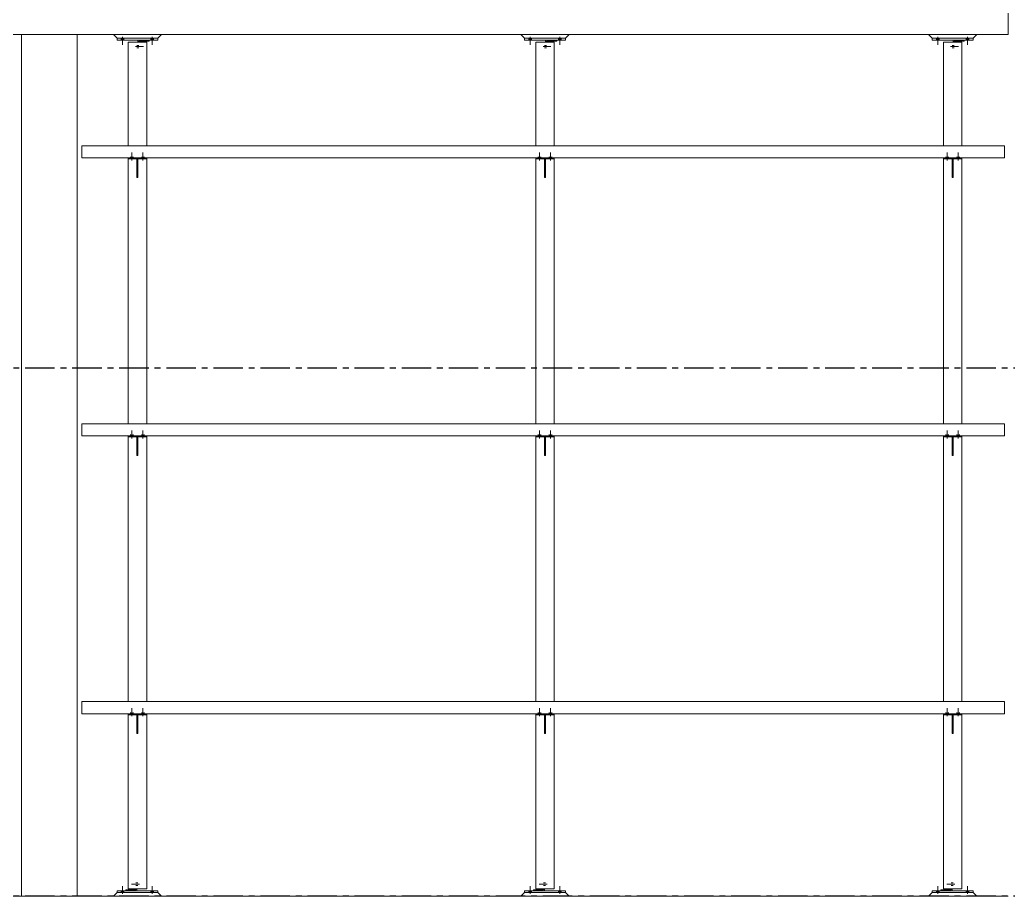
# Model space of a CAD drawing. Header units: millimetres. Extents: x 3774 to 718460, y -768339 to 192544.
# Drawn here: x 414314 to 419649, y -637927 to -633197 of the extents above; entities that cross this region are included whole.
import ezdxf

# ---------------------------------------------------------------- set-up
doc = ezdxf.new("R2010")
doc.units = ezdxf.units.MM
for name, pattern in [('CENTER', [50.8, 31.75, -6.35, 6.35, -6.35]), ('XKITLINE00', [0]), ('XKITLINE02', [4, 2, -2])]:
    doc.linetypes.add(name, pattern=pattern)
doc.layers.add('Bolt', color=7, linetype='Continuous', lineweight=0)
doc.layers.add('Part', color=7, linetype='Continuous', lineweight=0)

# ---------------------------------------------------------------- blocks, each defined once
blk = doc.blocks.new('*A6193501')
at = {"layer": 'Part', "color": 7, "linetype": 'XKITLINE00', "lineweight": 0}
blk.add_line((2179.569525, -87.253462), (2328.969438, -87.253462), dxfattribs=at)
blk = doc.blocks.new('*A6373519')
at = {"layer": 'Part', "color": 7, "linetype": 'XKITLINE00', "lineweight": 0}
blk.add_line((2328.969518, -124.453462), (2179.563596, -124.453462), dxfattribs=at)
blk = doc.blocks.new('*A13324214')
at = {"layer": 'Part', "color": 7, "linetype": 'XKITLINE00', "lineweight": 0}
for p, q in [((2326.969603, -87.573462), (2326.169603, -87.573462)), ((2326.169603, -92.053462), (2326.169603, -87.573462)), ((2326.969603, -92.053462), (2326.969603, -87.573462)), ((2326.169603, -104.053462), (2326.169603, -92.621462)), ((2326.969603, -104.053462), (2326.969603, -92.621462)), ((2326.169603, -116.053462), (2326.169603, -104.621462)), ((2326.969603, -116.053462), (2326.969603, -104.621462)), ((2326.169603, -124.133462), (2326.169603, -116.621462)), ((2326.969603, -124.133462), (2326.969603, -116.621462)), ((2326.169603, -124.133462), (2326.969603, -124.133462))]:
    blk.add_line(p, q, dxfattribs=at)
blk = doc.blocks.new('*A13334215')
at = {"layer": 'Part', "color": 7, "linetype": 'XKITLINE00', "lineweight": 0}
for p, q in [((2309.369603, -87.573462), (2308.569603, -87.573462)), ((2308.569603, -92.053462), (2308.569603, -87.573462)), ((2309.369603, -92.053462), (2309.369603, -87.573462)), ((2308.569603, -104.053462), (2308.569603, -92.621462)), ((2309.369603, -104.053462), (2309.369603, -92.621462)), ((2308.569603, -116.053462), (2308.569603, -104.621462)), ((2309.369603, -116.053462), (2309.369603, -104.621462)), ((2308.569603, -124.133462), (2308.569603, -116.621462)), ((2309.369603, -124.133462), (2309.369603, -116.621462)), ((2308.569603, -124.133462), (2309.369603, -124.133462))]:
    blk.add_line(p, q, dxfattribs=at)
blk = doc.blocks.new('*A13394221')
at = {"layer": 'Part', "color": 7, "linetype": 'XKITLINE00', "lineweight": 0}
for p, q in [((2286.369525, -82.453462), (2286.369525, -65.253462)), ((2288.769525, -82.453462), (2288.769525, -65.253462)), ((2286.369525, -124.453462), (2286.369525, -87.253462)), ((2288.769525, -124.453462), (2288.769525, -87.253462))]:
    blk.add_line(p, q, dxfattribs=at)
blk = doc.blocks.new('*A13404222')
at = {"layer": 'Part', "color": 7, "linetype": 'XKITLINE00', "lineweight": 0}
for p, q in [((2291.769603, -87.573462), (2290.969603, -87.573462)), ((2290.969603, -92.053462), (2290.969603, -87.573462)), ((2291.769603, -92.053462), (2291.769603, -87.573462)), ((2290.969603, -104.053462), (2290.969603, -92.621462)), ((2291.769603, -104.053462), (2291.769603, -92.621462)), ((2290.969603, -116.053462), (2290.969603, -104.621462)), ((2291.769603, -116.053462), (2291.769603, -104.621462)), ((2290.969603, -124.133462), (2290.969603, -116.621462)), ((2291.769603, -124.133462), (2291.769603, -116.621462)), ((2290.969603, -124.133462), (2291.769603, -124.133462))]:
    blk.add_line(p, q, dxfattribs=at)
blk = doc.blocks.new('*A13484230')
at = {"layer": 'Part', "color": 7, "linetype": 'XKITLINE00', "lineweight": 0}
for p, q in [((2291.305603, -124.173462), (2290.865603, -124.173462)), ((2290.865603, -124.173462), (2290.865603, -124.213462)), ((2291.305603, -124.133462), (2291.305603, -124.173462)), ((2291.345603, -124.213462), (2291.345603, -124.133462))]:
    blk.add_line(p, q, dxfattribs=at)
blk = doc.blocks.new('*A13494231')
at = {"layer": 'Part', "color": 7, "linetype": 'XKITLINE00', "lineweight": 0}
for p, q in [((2290.329603, -124.453462), (2290.489603, -124.293462)), ((2290.489603, -124.293462), (2292.249603, -124.293462)), ((2292.249603, -124.293462), (2292.409603, -124.453462))]:
    blk.add_line(p, q, dxfattribs=at)
blk = doc.blocks.new('*A13504232')
at = {"layer": 'Part', "color": 7, "linetype": 'XKITLINE00', "lineweight": 0}
for p, q in [((2292.249603, -124.213462), (2290.489603, -124.213462)), ((2290.489603, -124.213462), (2290.489603, -124.293462)), ((2292.249603, -124.293462), (2290.489603, -124.293462)), ((2292.249603, -124.213462), (2292.249603, -124.293462))]:
    blk.add_line(p, q, dxfattribs=at)
blk = doc.blocks.new('*A13634245')
at = {"layer": 'Part', "color": 7, "linetype": 'XKITLINE00', "lineweight": 0}
for p, q in [((2290.969603, -116.573462), (2290.969603, -116.621462)), ((2290.969603, -116.621462), (2291.769603, -116.621462)), ((2291.769603, -116.621462), (2291.769603, -116.573462))]:
    blk.add_line(p, q, dxfattribs=at)
blk = doc.blocks.new('*A13644246')
at = {"layer": 'Part', "color": 7, "linetype": 'XKITLINE00', "lineweight": 0}
for p, q in [((2291.345603, -117.421462), (2291.345603, -116.621462)), ((2291.345603, -116.621462), (2291.393603, -116.621462)), ((2291.345603, -116.861462), (2291.393603, -116.861462)), ((2291.393603, -117.421462), (2291.393603, -116.621462)), ((2291.345603, -117.421462), (2291.393603, -117.421462))]:
    blk.add_line(p, q, dxfattribs=at)
blk = doc.blocks.new('*A13674249')
at = {"layer": 'Bolt', "color": 7, "linetype": 'XKITLINE02', "lineweight": 0}
for p, q in [((2326.482243, -87.773462), (2326.825603, -87.773462)), ((2326.545603, -87.717462), (2326.593603, -87.717462)), ((2326.545603, -87.829462), (2326.593603, -87.829462)), ((2326.593603, -87.717462), (2326.633603, -87.717462)), ((2326.593603, -87.829462), (2326.633603, -87.829462))]:
    blk.add_line(p, q, dxfattribs=at)
blk = doc.blocks.new('*A13684250')
at = {"layer": 'Bolt', "color": 7, "linetype": 'XKITLINE02', "lineweight": 0}
for p, q in [((2308.882243, -87.773462), (2309.225603, -87.773462)), ((2308.945603, -87.717462), (2308.993603, -87.717462)), ((2308.945603, -87.829462), (2308.993603, -87.829462)), ((2308.993603, -87.717462), (2309.033603, -87.717462)), ((2308.993603, -87.829462), (2309.033603, -87.829462))]:
    blk.add_line(p, q, dxfattribs=at)
blk = doc.blocks.new('*A13714253')
at = {"layer": 'Bolt', "color": 7, "linetype": 'XKITLINE02', "lineweight": 0}
for p, q in [((2291.282243, -87.773462), (2291.625603, -87.773462)), ((2291.345603, -87.717462), (2291.393603, -87.717462)), ((2291.345603, -87.829462), (2291.393603, -87.829462)), ((2291.393603, -87.717462), (2291.433603, -87.717462)), ((2291.393603, -87.829462), (2291.433603, -87.829462))]:
    blk.add_line(p, q, dxfattribs=at)
blk = doc.blocks.new('*A13764258')
at = {"layer": 'Bolt'}
for points in [[(2290.786, -124.213), (2290.786, -124.293), (2290.674, -124.293), (2290.674, -124.213)], [(2292.066, -124.213), (2292.066, -124.293), (2291.954, -124.293), (2291.954, -124.213)]]:
    blk.add_hatch(color=7, dxfattribs=at).paths.add_polyline_path(points, flags=17)
at = {"layer": 'Bolt', "color": 7, "linetype": 'XKITLINE00', "lineweight": 0}
for p, q in [((2290.73, -124.357), (2290.73, -124.013)), ((2292.01, -124.357), (2292.01, -124.013)), ((2290.674, -124.293), (2290.674, -124.213)), ((2290.786, -124.293), (2290.786, -124.213)), ((2291.954, -124.293), (2291.954, -124.213)), ((2292.066, -124.293), (2292.066, -124.213))]:
    blk.add_line(p, q, dxfattribs=at)
blk = doc.blocks.new('*A13774259')
at = {"layer": 'Bolt', "color": 7, "linetype": 'XKITLINE02', "lineweight": 0}
for p, q in [((2291.456963, -123.933462), (2291.113603, -123.933462)), ((2291.345603, -123.877462), (2291.305603, -123.877462)), ((2291.345603, -123.989462), (2291.305603, -123.989462)), ((2291.393603, -123.877462), (2291.345603, -123.877462)), ((2291.393603, -123.989462), (2291.345603, -123.989462))]:
    blk.add_line(p, q, dxfattribs=at)
blk = doc.blocks.new('*A13904272')
at = {"layer": 'Bolt'}
for points in [[(2291.074, -116.573), (2291.074, -116.525), (2291.186, -116.525), (2291.186, -116.573)], [(2291.074, -116.621), (2291.074, -116.573), (2291.186, -116.573), (2291.186, -116.621)], [(2291.554, -116.573), (2291.554, -116.525), (2291.666, -116.525), (2291.666, -116.573)], [(2291.554, -116.621), (2291.554, -116.573), (2291.666, -116.573), (2291.666, -116.621)]]:
    blk.add_hatch(color=7, dxfattribs=at).paths.add_polyline_path(points, flags=17)
at = {"layer": 'Bolt', "color": 7, "linetype": 'XKITLINE00', "lineweight": 0}
for p, q in [((2291.13, -116.685), (2291.13, -116.341)), ((2291.61, -116.685), (2291.61, -116.341)), ((2291.074, -116.573), (2291.074, -116.525)), ((2291.074, -116.621), (2291.074, -116.573)), ((2291.186, -116.573), (2291.186, -116.525)), ((2291.186, -116.621), (2291.186, -116.573)), ((2291.554, -116.573), (2291.554, -116.525)), ((2291.554, -116.621), (2291.554, -116.573)), ((2291.666, -116.573), (2291.666, -116.525)), ((2291.666, -116.621), (2291.666, -116.573))]:
    blk.add_line(p, q, dxfattribs=at)
blk = doc.blocks.new('*A13974279')
at = {"layer": 'Part', "color": 7, "linetype": 'XKITLINE00', "lineweight": 0}
for p, q in [((2308.905603, -124.173462), (2308.465603, -124.173462)), ((2308.465603, -124.173462), (2308.465603, -124.213462)), ((2308.905603, -124.133462), (2308.905603, -124.173462)), ((2308.945603, -124.213462), (2308.945603, -124.133462))]:
    blk.add_line(p, q, dxfattribs=at)
blk = doc.blocks.new('*A13984280')
at = {"layer": 'Part', "color": 7, "linetype": 'XKITLINE00', "lineweight": 0}
for p, q in [((2307.929603, -124.453462), (2308.089603, -124.293462)), ((2308.089603, -124.293462), (2309.849603, -124.293462)), ((2309.849603, -124.293462), (2310.009603, -124.453462))]:
    blk.add_line(p, q, dxfattribs=at)
blk = doc.blocks.new('*A13994281')
at = {"layer": 'Part', "color": 7, "linetype": 'XKITLINE00', "lineweight": 0}
for p, q in [((2309.849603, -124.213462), (2308.089603, -124.213462)), ((2308.089603, -124.213462), (2308.089603, -124.293462)), ((2309.849603, -124.293462), (2308.089603, -124.293462)), ((2309.849603, -124.213462), (2309.849603, -124.293462))]:
    blk.add_line(p, q, dxfattribs=at)
blk = doc.blocks.new('*A14174299')
at = {"layer": 'Part', "color": 7, "linetype": 'XKITLINE00', "lineweight": 0}
for p, q in [((2326.169603, -116.573462), (2326.169603, -116.621462)), ((2326.169603, -116.621462), (2326.969603, -116.621462)), ((2326.969603, -116.621462), (2326.969603, -116.573462))]:
    blk.add_line(p, q, dxfattribs=at)
blk = doc.blocks.new('*A14184300')
at = {"layer": 'Part', "color": 7, "linetype": 'XKITLINE00', "lineweight": 0}
for p, q in [((2326.545603, -117.421462), (2326.545603, -116.621462)), ((2326.545603, -116.621462), (2326.593603, -116.621462)), ((2326.545603, -116.861462), (2326.593603, -116.861462)), ((2326.593603, -117.421462), (2326.593603, -116.621462)), ((2326.545603, -117.421462), (2326.593603, -117.421462))]:
    blk.add_line(p, q, dxfattribs=at)
blk = doc.blocks.new('*A14194301')
at = {"layer": 'Part', "color": 7, "linetype": 'XKITLINE00', "lineweight": 0}
for p, q in [((2308.569603, -116.573462), (2308.569603, -116.621462)), ((2308.569603, -116.621462), (2309.369603, -116.621462)), ((2309.369603, -116.621462), (2309.369603, -116.573462))]:
    blk.add_line(p, q, dxfattribs=at)
blk = doc.blocks.new('*A14204302')
at = {"layer": 'Part', "color": 7, "linetype": 'XKITLINE00', "lineweight": 0}
for p, q in [((2308.945603, -117.421462), (2308.945603, -116.621462)), ((2308.945603, -116.621462), (2308.993603, -116.621462)), ((2308.945603, -116.861462), (2308.993603, -116.861462)), ((2308.993603, -117.421462), (2308.993603, -116.621462)), ((2308.945603, -117.421462), (2308.993603, -117.421462))]:
    blk.add_line(p, q, dxfattribs=at)
blk = doc.blocks.new('*A14254307')
at = {"layer": 'Bolt'}
for points in [[(2308.386, -124.213), (2308.386, -124.293), (2308.274, -124.293), (2308.274, -124.213)], [(2309.666, -124.213), (2309.666, -124.293), (2309.554, -124.293), (2309.554, -124.213)]]:
    blk.add_hatch(color=7, dxfattribs=at).paths.add_polyline_path(points, flags=17)
at = {"layer": 'Bolt', "color": 7, "linetype": 'XKITLINE00', "lineweight": 0}
for p, q in [((2308.33, -124.357), (2308.33, -124.013)), ((2309.61, -124.357), (2309.61, -124.013)), ((2308.274, -124.293), (2308.274, -124.213)), ((2308.386, -124.293), (2308.386, -124.213)), ((2309.554, -124.293), (2309.554, -124.213)), ((2309.666, -124.293), (2309.666, -124.213))]:
    blk.add_line(p, q, dxfattribs=at)
blk = doc.blocks.new('*A14264308')
at = {"layer": 'Bolt', "color": 7, "linetype": 'XKITLINE02', "lineweight": 0}
for p, q in [((2309.056963, -123.933462), (2308.713603, -123.933462)), ((2308.945603, -123.877462), (2308.905603, -123.877462)), ((2308.945603, -123.989462), (2308.905603, -123.989462)), ((2308.993603, -123.877462), (2308.945603, -123.877462)), ((2308.993603, -123.989462), (2308.945603, -123.989462))]:
    blk.add_line(p, q, dxfattribs=at)
blk = doc.blocks.new('*A14414323')
at = {"layer": 'Bolt'}
for points in [[(2326.274, -116.573), (2326.274, -116.525), (2326.386, -116.525), (2326.386, -116.573)], [(2326.274, -116.621), (2326.274, -116.573), (2326.386, -116.573), (2326.386, -116.621)], [(2326.754, -116.573), (2326.754, -116.525), (2326.866, -116.525), (2326.866, -116.573)], [(2326.754, -116.621), (2326.754, -116.573), (2326.866, -116.573), (2326.866, -116.621)]]:
    blk.add_hatch(color=7, dxfattribs=at).paths.add_polyline_path(points, flags=17)
at = {"layer": 'Bolt', "color": 7, "linetype": 'XKITLINE00', "lineweight": 0}
for p, q in [((2326.33, -116.685), (2326.33, -116.341)), ((2326.81, -116.685), (2326.81, -116.341)), ((2326.274, -116.573), (2326.274, -116.525)), ((2326.274, -116.621), (2326.274, -116.573)), ((2326.386, -116.573), (2326.386, -116.525)), ((2326.386, -116.621), (2326.386, -116.573)), ((2326.754, -116.573), (2326.754, -116.525)), ((2326.754, -116.621), (2326.754, -116.573)), ((2326.866, -116.573), (2326.866, -116.525)), ((2326.866, -116.621), (2326.866, -116.573))]:
    blk.add_line(p, q, dxfattribs=at)
blk = doc.blocks.new('*A14434325')
at = {"layer": 'Bolt'}
for points in [[(2308.674, -116.573), (2308.674, -116.525), (2308.786, -116.525), (2308.786, -116.573)], [(2308.674, -116.621), (2308.674, -116.573), (2308.786, -116.573), (2308.786, -116.621)], [(2309.154, -116.573), (2309.154, -116.525), (2309.266, -116.525), (2309.266, -116.573)], [(2309.154, -116.621), (2309.154, -116.573), (2309.266, -116.573), (2309.266, -116.621)]]:
    blk.add_hatch(color=7, dxfattribs=at).paths.add_polyline_path(points, flags=17)
at = {"layer": 'Bolt', "color": 7, "linetype": 'XKITLINE00', "lineweight": 0}
for p, q in [((2308.73, -116.685), (2308.73, -116.341)), ((2309.21, -116.685), (2309.21, -116.341)), ((2308.674, -116.573), (2308.674, -116.525)), ((2308.674, -116.621), (2308.674, -116.573)), ((2308.786, -116.573), (2308.786, -116.525)), ((2308.786, -116.621), (2308.786, -116.573)), ((2309.154, -116.573), (2309.154, -116.525)), ((2309.154, -116.621), (2309.154, -116.573)), ((2309.266, -116.573), (2309.266, -116.525)), ((2309.266, -116.621), (2309.266, -116.573))]:
    blk.add_line(p, q, dxfattribs=at)
blk = doc.blocks.new('*A14524334')
at = {"layer": 'Part', "color": 7, "linetype": 'XKITLINE00', "lineweight": 0}
for p, q in [((2328.809518, -104.053462), (2288.969552, -104.053462)), ((2288.969552, -104.573462), (2288.969552, -104.053462)), ((2328.809518, -104.573462), (2328.809518, -104.053462)), ((2328.809518, -104.573462), (2288.969552, -104.573462))]:
    blk.add_line(p, q, dxfattribs=at)
blk = doc.blocks.new('*A14534335')
at = {"layer": 'Part', "color": 7, "linetype": 'XKITLINE00', "lineweight": 0}
for p, q in [((2326.545603, -105.421462), (2326.545603, -104.621462)), ((2326.545603, -104.621462), (2326.593603, -104.621462)), ((2326.545603, -104.861462), (2326.593603, -104.861462)), ((2326.593603, -105.421462), (2326.593603, -104.621462)), ((2326.545603, -105.421462), (2326.593603, -105.421462))]:
    blk.add_line(p, q, dxfattribs=at)
blk = doc.blocks.new('*A14544336')
at = {"layer": 'Part', "color": 7, "linetype": 'XKITLINE00', "lineweight": 0}
for p, q in [((2308.569603, -104.573462), (2308.569603, -104.621462)), ((2308.569603, -104.621462), (2309.369603, -104.621462)), ((2309.369603, -104.621462), (2309.369603, -104.573462))]:
    blk.add_line(p, q, dxfattribs=at)
blk = doc.blocks.new('*A14554337')
at = {"layer": 'Part', "color": 7, "linetype": 'XKITLINE00', "lineweight": 0}
for p, q in [((2308.945603, -105.421462), (2308.945603, -104.621462)), ((2308.945603, -104.621462), (2308.993603, -104.621462)), ((2308.945603, -104.861462), (2308.993603, -104.861462)), ((2308.993603, -105.421462), (2308.993603, -104.621462)), ((2308.945603, -105.421462), (2308.993603, -105.421462))]:
    blk.add_line(p, q, dxfattribs=at)
blk = doc.blocks.new('*A14564338')
at = {"layer": 'Part', "color": 7, "linetype": 'XKITLINE00', "lineweight": 0}
for p, q in [((2328.809518, -92.053462), (2288.969552, -92.053462)), ((2288.969552, -92.573462), (2288.969552, -92.053462)), ((2328.809518, -92.573462), (2328.809518, -92.053462)), ((2328.809518, -92.573462), (2288.969552, -92.573462))]:
    blk.add_line(p, q, dxfattribs=at)
blk = doc.blocks.new('*A14574339')
at = {"layer": 'Part', "color": 7, "linetype": 'XKITLINE00', "lineweight": 0}
for p, q in [((2326.169603, -92.573462), (2326.169603, -92.621462)), ((2326.969603, -92.621462), (2326.969603, -92.573462)), ((2326.169603, -92.621462), (2326.969603, -92.621462))]:
    blk.add_line(p, q, dxfattribs=at)
blk = doc.blocks.new('*A14584340')
at = {"layer": 'Part', "color": 7, "linetype": 'XKITLINE00', "lineweight": 0}
for p, q in [((2326.545603, -93.421462), (2326.545603, -92.621462)), ((2326.545603, -92.621462), (2326.593603, -92.621462)), ((2326.545603, -92.861462), (2326.593603, -92.861462)), ((2326.593603, -93.421462), (2326.593603, -92.621462)), ((2326.545603, -93.421462), (2326.593603, -93.421462))]:
    blk.add_line(p, q, dxfattribs=at)
blk = doc.blocks.new('*A14594341')
at = {"layer": 'Part', "color": 7, "linetype": 'XKITLINE00', "lineweight": 0}
for p, q in [((2308.569603, -92.573462), (2308.569603, -92.621462)), ((2309.369603, -92.621462), (2309.369603, -92.573462)), ((2308.569603, -92.621462), (2309.369603, -92.621462))]:
    blk.add_line(p, q, dxfattribs=at)
blk = doc.blocks.new('*A14604342')
at = {"layer": 'Part', "color": 7, "linetype": 'XKITLINE00', "lineweight": 0}
for p, q in [((2308.945603, -93.421462), (2308.945603, -92.621462)), ((2308.945603, -92.621462), (2308.993603, -92.621462)), ((2308.945603, -92.861462), (2308.993603, -92.861462)), ((2308.993603, -93.421462), (2308.993603, -92.621462)), ((2308.945603, -93.421462), (2308.993603, -93.421462))]:
    blk.add_line(p, q, dxfattribs=at)
blk = doc.blocks.new('*A14614343')
at = {"layer": 'Part', "color": 7, "linetype": 'XKITLINE00', "lineweight": 0}
for p, q in [((2290.969603, -104.573462), (2290.969603, -104.621462)), ((2290.969603, -104.621462), (2291.769603, -104.621462)), ((2291.769603, -104.621462), (2291.769603, -104.573462))]:
    blk.add_line(p, q, dxfattribs=at)
blk = doc.blocks.new('*A14624344')
at = {"layer": 'Part', "color": 7, "linetype": 'XKITLINE00', "lineweight": 0}
for p, q in [((2291.345603, -105.421462), (2291.345603, -104.621462)), ((2291.345603, -104.621462), (2291.393603, -104.621462)), ((2291.345603, -104.861462), (2291.393603, -104.861462)), ((2291.393603, -105.421462), (2291.393603, -104.621462)), ((2291.345603, -105.421462), (2291.393603, -105.421462))]:
    blk.add_line(p, q, dxfattribs=at)
blk = doc.blocks.new('*A14644346')
at = {"layer": 'Part', "color": 7, "linetype": 'XKITLINE00', "lineweight": 0}
for p, q in [((2290.969603, -92.573462), (2290.969603, -92.621462)), ((2291.769603, -92.621462), (2291.769603, -92.573462)), ((2290.969603, -92.621462), (2291.769603, -92.621462))]:
    blk.add_line(p, q, dxfattribs=at)
blk = doc.blocks.new('*A14654347')
at = {"layer": 'Part', "color": 7, "linetype": 'XKITLINE00', "lineweight": 0}
for p, q in [((2291.345603, -93.421462), (2291.345603, -92.621462)), ((2291.345603, -92.621462), (2291.393603, -92.621462)), ((2291.345603, -92.861462), (2291.393603, -92.861462)), ((2291.393603, -93.421462), (2291.393603, -92.621462)), ((2291.345603, -93.421462), (2291.393603, -93.421462))]:
    blk.add_line(p, q, dxfattribs=at)
blk = doc.blocks.new('*A14674349')
at = {"layer": 'Part', "color": 7, "linetype": 'XKITLINE00', "lineweight": 0}
for p, q in [((2328.809518, -116.053462), (2288.969552, -116.053462)), ((2288.969552, -116.573462), (2288.969552, -116.053462)), ((2328.809518, -116.573462), (2328.809518, -116.053462)), ((2328.809518, -116.573462), (2288.969552, -116.573462))]:
    blk.add_line(p, q, dxfattribs=at)
blk = doc.blocks.new('*A14714353')
at = {"layer": 'Part', "color": 7, "linetype": 'XKITLINE00', "lineweight": 0}
for p, q in [((2326.505603, -124.173462), (2326.065603, -124.173462)), ((2326.065603, -124.173462), (2326.065603, -124.213462)), ((2326.505603, -124.133462), (2326.505603, -124.173462)), ((2326.545603, -124.213462), (2326.545603, -124.133462))]:
    blk.add_line(p, q, dxfattribs=at)
blk = doc.blocks.new('*A14724354')
at = {"layer": 'Part', "color": 7, "linetype": 'XKITLINE00', "lineweight": 0}
for p, q in [((2325.529603, -124.453462), (2325.689603, -124.293462)), ((2325.689603, -124.293462), (2327.449603, -124.293462)), ((2327.449603, -124.293462), (2327.609603, -124.453462))]:
    blk.add_line(p, q, dxfattribs=at)
blk = doc.blocks.new('*A14734355')
at = {"layer": 'Part', "color": 7, "linetype": 'XKITLINE00', "lineweight": 0}
for p, q in [((2327.449603, -124.213462), (2325.689603, -124.213462)), ((2325.689603, -124.213462), (2325.689603, -124.293462)), ((2327.449603, -124.293462), (2325.689603, -124.293462)), ((2327.449603, -124.213462), (2327.449603, -124.293462))]:
    blk.add_line(p, q, dxfattribs=at)
blk = doc.blocks.new('*A14794361')
at = {"layer": 'Bolt'}
for points in [[(2326.274, -104.573), (2326.274, -104.525), (2326.386, -104.525), (2326.386, -104.573)], [(2326.754, -104.573), (2326.754, -104.525), (2326.866, -104.525), (2326.866, -104.573)], [(2326.274, -104.621), (2326.274, -104.573), (2326.386, -104.573), (2326.386, -104.621)], [(2326.754, -104.621), (2326.754, -104.573), (2326.866, -104.573), (2326.866, -104.621)]]:
    blk.add_hatch(color=7, dxfattribs=at).paths.add_polyline_path(points, flags=17)
at = {"layer": 'Bolt', "color": 7, "linetype": 'XKITLINE00', "lineweight": 0}
for p, q in [((2326.274, -104.573), (2326.274, -104.525)), ((2326.33, -104.685), (2326.33, -104.341)), ((2326.386, -104.573), (2326.386, -104.525)), ((2326.754, -104.573), (2326.754, -104.525)), ((2326.81, -104.685), (2326.81, -104.341)), ((2326.866, -104.573), (2326.866, -104.525)), ((2326.274, -104.621), (2326.274, -104.573)), ((2326.386, -104.621), (2326.386, -104.573)), ((2326.754, -104.621), (2326.754, -104.573)), ((2326.866, -104.621), (2326.866, -104.573))]:
    blk.add_line(p, q, dxfattribs=at)
blk = doc.blocks.new('*A14804362')
at = {"layer": 'Bolt'}
for points in [[(2308.674, -104.573), (2308.674, -104.525), (2308.786, -104.525), (2308.786, -104.573)], [(2309.154, -104.573), (2309.154, -104.525), (2309.266, -104.525), (2309.266, -104.573)], [(2308.674, -104.621), (2308.674, -104.573), (2308.786, -104.573), (2308.786, -104.621)], [(2309.154, -104.621), (2309.154, -104.573), (2309.266, -104.573), (2309.266, -104.621)]]:
    blk.add_hatch(color=7, dxfattribs=at).paths.add_polyline_path(points, flags=17)
at = {"layer": 'Bolt', "color": 7, "linetype": 'XKITLINE00', "lineweight": 0}
for p, q in [((2308.674, -104.573), (2308.674, -104.525)), ((2308.73, -104.685), (2308.73, -104.341)), ((2308.786, -104.573), (2308.786, -104.525)), ((2309.154, -104.573), (2309.154, -104.525)), ((2309.21, -104.685), (2309.21, -104.341)), ((2309.266, -104.573), (2309.266, -104.525)), ((2308.674, -104.621), (2308.674, -104.573)), ((2308.786, -104.621), (2308.786, -104.573)), ((2309.154, -104.621), (2309.154, -104.573)), ((2309.266, -104.621), (2309.266, -104.573))]:
    blk.add_line(p, q, dxfattribs=at)
blk = doc.blocks.new('*A14864368')
at = {"layer": 'Bolt'}
for points in [[(2326.274, -92.573), (2326.274, -92.525), (2326.386, -92.525), (2326.386, -92.573)], [(2326.274, -92.621), (2326.274, -92.573), (2326.386, -92.573), (2326.386, -92.621)], [(2326.754, -92.573), (2326.754, -92.525), (2326.866, -92.525), (2326.866, -92.573)], [(2326.754, -92.621), (2326.754, -92.573), (2326.866, -92.573), (2326.866, -92.621)]]:
    blk.add_hatch(color=7, dxfattribs=at).paths.add_polyline_path(points, flags=17)
at = {"layer": 'Bolt', "color": 7, "linetype": 'XKITLINE00', "lineweight": 0}
for p, q in [((2326.274, -92.573), (2326.274, -92.525)), ((2326.274, -92.621), (2326.274, -92.573)), ((2326.33, -92.685), (2326.33, -92.341)), ((2326.386, -92.573), (2326.386, -92.525)), ((2326.386, -92.621), (2326.386, -92.573)), ((2326.754, -92.573), (2326.754, -92.525)), ((2326.754, -92.621), (2326.754, -92.573)), ((2326.81, -92.685), (2326.81, -92.341)), ((2326.866, -92.573), (2326.866, -92.525)), ((2326.866, -92.621), (2326.866, -92.573))]:
    blk.add_line(p, q, dxfattribs=at)
blk = doc.blocks.new('*A14874369')
at = {"layer": 'Bolt'}
for points in [[(2308.674, -92.573), (2308.674, -92.525), (2308.786, -92.525), (2308.786, -92.573)], [(2308.674, -92.621), (2308.674, -92.573), (2308.786, -92.573), (2308.786, -92.621)], [(2309.154, -92.573), (2309.154, -92.525), (2309.266, -92.525), (2309.266, -92.573)], [(2309.154, -92.621), (2309.154, -92.573), (2309.266, -92.573), (2309.266, -92.621)]]:
    blk.add_hatch(color=7, dxfattribs=at).paths.add_polyline_path(points, flags=17)
at = {"layer": 'Bolt', "color": 7, "linetype": 'XKITLINE00', "lineweight": 0}
for p, q in [((2308.674, -92.573), (2308.674, -92.525)), ((2308.674, -92.621), (2308.674, -92.573)), ((2308.73, -92.685), (2308.73, -92.341)), ((2308.786, -92.573), (2308.786, -92.525)), ((2308.786, -92.621), (2308.786, -92.573)), ((2309.154, -92.573), (2309.154, -92.525)), ((2309.154, -92.621), (2309.154, -92.573)), ((2309.21, -92.685), (2309.21, -92.341)), ((2309.266, -92.573), (2309.266, -92.525)), ((2309.266, -92.621), (2309.266, -92.573))]:
    blk.add_line(p, q, dxfattribs=at)
blk = doc.blocks.new('*A14914373')
at = {"layer": 'Bolt'}
for points in [[(2291.074, -104.573), (2291.074, -104.525), (2291.186, -104.525), (2291.186, -104.573)], [(2291.554, -104.573), (2291.554, -104.525), (2291.666, -104.525), (2291.666, -104.573)], [(2291.074, -104.621), (2291.074, -104.573), (2291.186, -104.573), (2291.186, -104.621)], [(2291.554, -104.621), (2291.554, -104.573), (2291.666, -104.573), (2291.666, -104.621)]]:
    blk.add_hatch(color=7, dxfattribs=at).paths.add_polyline_path(points, flags=17)
at = {"layer": 'Bolt', "color": 7, "linetype": 'XKITLINE00', "lineweight": 0}
for p, q in [((2291.074, -104.573), (2291.074, -104.525)), ((2291.13, -104.685), (2291.13, -104.341)), ((2291.186, -104.573), (2291.186, -104.525)), ((2291.554, -104.573), (2291.554, -104.525)), ((2291.61, -104.685), (2291.61, -104.341)), ((2291.666, -104.573), (2291.666, -104.525)), ((2291.074, -104.621), (2291.074, -104.573)), ((2291.186, -104.621), (2291.186, -104.573)), ((2291.554, -104.621), (2291.554, -104.573)), ((2291.666, -104.621), (2291.666, -104.573))]:
    blk.add_line(p, q, dxfattribs=at)
blk = doc.blocks.new('*A14924374')
at = {"layer": 'Bolt'}
for points in [[(2291.074, -92.573), (2291.074, -92.525), (2291.186, -92.525), (2291.186, -92.573)], [(2291.074, -92.621), (2291.074, -92.573), (2291.186, -92.573), (2291.186, -92.621)], [(2291.554, -92.573), (2291.554, -92.525), (2291.666, -92.525), (2291.666, -92.573)], [(2291.554, -92.621), (2291.554, -92.573), (2291.666, -92.573), (2291.666, -92.621)]]:
    blk.add_hatch(color=7, dxfattribs=at).paths.add_polyline_path(points, flags=17)
at = {"layer": 'Bolt', "color": 7, "linetype": 'XKITLINE00', "lineweight": 0}
for p, q in [((2291.074, -92.573), (2291.074, -92.525)), ((2291.074, -92.621), (2291.074, -92.573)), ((2291.13, -92.685), (2291.13, -92.341)), ((2291.186, -92.573), (2291.186, -92.525)), ((2291.186, -92.621), (2291.186, -92.573)), ((2291.554, -92.573), (2291.554, -92.525)), ((2291.554, -92.621), (2291.554, -92.573)), ((2291.61, -92.685), (2291.61, -92.341)), ((2291.666, -92.573), (2291.666, -92.525)), ((2291.666, -92.621), (2291.666, -92.573))]:
    blk.add_line(p, q, dxfattribs=at)
blk = doc.blocks.new('*A14944376')
at = {"layer": 'Bolt'}
for points in [[(2325.986, -124.213), (2325.986, -124.293), (2325.874, -124.293), (2325.874, -124.213)], [(2327.266, -124.213), (2327.266, -124.293), (2327.154, -124.293), (2327.154, -124.213)]]:
    blk.add_hatch(color=7, dxfattribs=at).paths.add_polyline_path(points, flags=17)
at = {"layer": 'Bolt', "color": 7, "linetype": 'XKITLINE00', "lineweight": 0}
for p, q in [((2325.93, -124.357), (2325.93, -124.013)), ((2327.21, -124.357), (2327.21, -124.013)), ((2325.874, -124.293), (2325.874, -124.213)), ((2325.986, -124.293), (2325.986, -124.213)), ((2327.154, -124.293), (2327.154, -124.213)), ((2327.266, -124.293), (2327.266, -124.213))]:
    blk.add_line(p, q, dxfattribs=at)
blk = doc.blocks.new('*A14954377')
at = {"layer": 'Bolt', "color": 7, "linetype": 'XKITLINE02', "lineweight": 0}
for p, q in [((2326.656963, -123.933462), (2326.313603, -123.933462)), ((2326.545603, -123.877462), (2326.505603, -123.877462)), ((2326.545603, -123.989462), (2326.505603, -123.989462)), ((2326.593603, -123.877462), (2326.545603, -123.877462)), ((2326.593603, -123.989462), (2326.545603, -123.989462))]:
    blk.add_line(p, q, dxfattribs=at)
blk = doc.blocks.new('*A15034385')
at = {"layer": 'Part', "color": 7, "linetype": 'XKITLINE00', "lineweight": 0}
for p, q in [((2326.169603, -104.573462), (2326.169603, -104.621462)), ((2326.169603, -104.621462), (2326.969603, -104.621462)), ((2326.969603, -104.621462), (2326.969603, -104.573462))]:
    blk.add_line(p, q, dxfattribs=at)
blk = doc.blocks.new('*A15574439')
at = {"layer": 'Part', "color": 7, "linetype": 'XKITLINE00', "lineweight": 0}
for p, q in [((2291.393603, -87.573462), (2291.393603, -87.493462)), ((2291.873603, -87.533462), (2291.873603, -87.493462)), ((2291.433603, -87.573462), (2291.433603, -87.533462)), ((2291.433603, -87.533462), (2291.873603, -87.533462))]:
    blk.add_line(p, q, dxfattribs=at)
blk = doc.blocks.new('*A15584440')
at = {"layer": 'Part', "color": 7, "linetype": 'XKITLINE00', "lineweight": 0}
for p, q in [((2290.489603, -87.413462), (2290.329603, -87.253462)), ((2292.249603, -87.413462), (2290.489603, -87.413462)), ((2292.409603, -87.253462), (2292.249603, -87.413462))]:
    blk.add_line(p, q, dxfattribs=at)
blk = doc.blocks.new('*A15594441')
at = {"layer": 'Part', "color": 7, "linetype": 'XKITLINE00', "lineweight": 0}
for p, q in [((2290.489603, -87.493462), (2290.489603, -87.413462)), ((2290.489603, -87.413462), (2292.249603, -87.413462)), ((2290.489603, -87.493462), (2292.249603, -87.493462)), ((2292.249603, -87.493462), (2292.249603, -87.413462))]:
    blk.add_line(p, q, dxfattribs=at)
blk = doc.blocks.new('*A15844466')
at = {"layer": 'Bolt'}
for points in [[(2290.786, -87.413), (2290.786, -87.493), (2290.674, -87.493), (2290.674, -87.413)], [(2292.066, -87.413), (2292.066, -87.493), (2291.954, -87.493), (2291.954, -87.413)]]:
    blk.add_hatch(color=7, dxfattribs=at).paths.add_polyline_path(points, flags=17)
at = {"layer": 'Bolt', "color": 7, "linetype": 'XKITLINE00', "lineweight": 0}
for p, q in [((2290.674, -87.413), (2290.674, -87.493)), ((2290.73, -87.35), (2290.73, -87.693)), ((2290.786, -87.413), (2290.786, -87.493)), ((2291.954, -87.413), (2291.954, -87.493)), ((2292.01, -87.35), (2292.01, -87.693)), ((2292.066, -87.413), (2292.066, -87.493))]:
    blk.add_line(p, q, dxfattribs=at)
blk = doc.blocks.new('*A15924474')
at = {"layer": 'Part', "color": 7, "linetype": 'XKITLINE00', "lineweight": 0}
blk.add_line((2328.969438, -87.253462), (2328.969438, -82.453462), dxfattribs=at)
blk = doc.blocks.new('*A15954477')
at = {"layer": 'Part', "color": 7, "linetype": 'XKITLINE00', "lineweight": 0}
for p, q in [((2326.593603, -87.573462), (2326.593603, -87.493462)), ((2327.073603, -87.533462), (2327.073603, -87.493462)), ((2326.633603, -87.573462), (2326.633603, -87.533462)), ((2326.633603, -87.533462), (2327.073603, -87.533462))]:
    blk.add_line(p, q, dxfattribs=at)
blk = doc.blocks.new('*A15964478')
at = {"layer": 'Part', "color": 7, "linetype": 'XKITLINE00', "lineweight": 0}
for p, q in [((2325.689603, -87.413462), (2325.529603, -87.253462)), ((2327.449603, -87.413462), (2325.689603, -87.413462)), ((2327.609603, -87.253462), (2327.449603, -87.413462))]:
    blk.add_line(p, q, dxfattribs=at)
blk = doc.blocks.new('*A15974479')
at = {"layer": 'Part', "color": 7, "linetype": 'XKITLINE00', "lineweight": 0}
for p, q in [((2325.689603, -87.493462), (2325.689603, -87.413462)), ((2325.689603, -87.413462), (2327.449603, -87.413462)), ((2325.689603, -87.493462), (2327.449603, -87.493462)), ((2327.449603, -87.493462), (2327.449603, -87.413462))]:
    blk.add_line(p, q, dxfattribs=at)
blk = doc.blocks.new('*A15984480')
at = {"layer": 'Part', "color": 7, "linetype": 'XKITLINE00', "lineweight": 0}
for p, q in [((2308.993603, -87.573462), (2308.993603, -87.493462)), ((2309.473603, -87.533462), (2309.473603, -87.493462)), ((2309.033603, -87.573462), (2309.033603, -87.533462)), ((2309.033603, -87.533462), (2309.473603, -87.533462))]:
    blk.add_line(p, q, dxfattribs=at)
blk = doc.blocks.new('*A15994481')
at = {"layer": 'Part', "color": 7, "linetype": 'XKITLINE00', "lineweight": 0}
for p, q in [((2308.089603, -87.413462), (2307.929603, -87.253462)), ((2309.849603, -87.413462), (2308.089603, -87.413462)), ((2310.009603, -87.253462), (2309.849603, -87.413462))]:
    blk.add_line(p, q, dxfattribs=at)
blk = doc.blocks.new('*A16004482')
at = {"layer": 'Part', "color": 7, "linetype": 'XKITLINE00', "lineweight": 0}
for p, q in [((2308.089603, -87.493462), (2308.089603, -87.413462)), ((2308.089603, -87.413462), (2309.849603, -87.413462)), ((2308.089603, -87.493462), (2309.849603, -87.493462)), ((2309.849603, -87.493462), (2309.849603, -87.413462))]:
    blk.add_line(p, q, dxfattribs=at)
blk = doc.blocks.new('*A16244506')
at = {"layer": 'Bolt'}
for points in [[(2325.986, -87.413), (2325.986, -87.493), (2325.874, -87.493), (2325.874, -87.413)], [(2327.266, -87.413), (2327.266, -87.493), (2327.154, -87.493), (2327.154, -87.413)]]:
    blk.add_hatch(color=7, dxfattribs=at).paths.add_polyline_path(points, flags=17)
at = {"layer": 'Bolt', "color": 7, "linetype": 'XKITLINE00', "lineweight": 0}
for p, q in [((2325.874, -87.413), (2325.874, -87.493)), ((2325.93, -87.35), (2325.93, -87.693)), ((2325.986, -87.413), (2325.986, -87.493)), ((2327.154, -87.413), (2327.154, -87.493)), ((2327.21, -87.35), (2327.21, -87.693)), ((2327.266, -87.413), (2327.266, -87.493))]:
    blk.add_line(p, q, dxfattribs=at)
blk = doc.blocks.new('*A16254507')
at = {"layer": 'Bolt'}
for points in [[(2308.386, -87.413), (2308.386, -87.493), (2308.274, -87.493), (2308.274, -87.413)], [(2309.666, -87.413), (2309.666, -87.493), (2309.554, -87.493), (2309.554, -87.413)]]:
    blk.add_hatch(color=7, dxfattribs=at).paths.add_polyline_path(points, flags=17)
at = {"layer": 'Bolt', "color": 7, "linetype": 'XKITLINE00', "lineweight": 0}
for p, q in [((2308.274, -87.413), (2308.274, -87.493)), ((2308.33, -87.35), (2308.33, -87.693)), ((2308.386, -87.413), (2308.386, -87.493)), ((2309.554, -87.413), (2309.554, -87.493)), ((2309.61, -87.35), (2309.61, -87.693)), ((2309.666, -87.413), (2309.666, -87.493))]:
    blk.add_line(p, q, dxfattribs=at)

msp = doc.modelspace()

# ---------------------------------------------------------------- linework, layer by layer
at = {"color": 7, "linetype": 'CENTER', "ltscale": 5}
for p, q in [((437107.783, -635077.045), (391187.746, -635077.045)), ((437107.783, -637927.045), (391187.746, -637927.045))]:
    msp.add_line(p, q, dxfattribs=at)

# ---------------------------------------------------------------- block references
at = {"color": 7, "lineweight": 0, "xscale": 125, "yscale": 125, "zscale": 125}
for name in ['*A13394221', '*A6193501', '*A15924474', '*A15584440', '*A15594441', '*A15844466', '*A13404222', '*A15574439', '*A15994481', '*A16004482', '*A16254507', '*A13334215', '*A15984480', '*A15964478', '*A15974479', '*A16244506', '*A13324214', '*A15954477', '*A13714253', '*A13684250', '*A13674249', '*A14564338', '*A14644346', '*A14924374', '*A14654347', '*A14594341', '*A14874369', '*A14604342', '*A14574339', '*A14864368', '*A14584340', '*A14524334', '*A14614343', '*A14914373', '*A14624344', '*A14544336', '*A14804362', '*A14554337', '*A15034385', '*A14794361', '*A14534335', '*A14674349', '*A13634245', '*A13904272', '*A14194301', '*A14434325', '*A14174299', '*A14414323', '*A13644246', '*A14204302', '*A14184300', '*A13504232', '*A13764258', '*A13484230', '*A13774259', '*A13994281', '*A14254307', '*A13974279', '*A14264308', '*A14734355', '*A14944376', '*A14714353', '*A14954377', '*A6373519', '*A13494231', '*A13984280', '*A14724354']:
    msp.add_blockref(name, (128527.556, -622370.363), dxfattribs=at)

doc.saveas('drawing.dxf')
